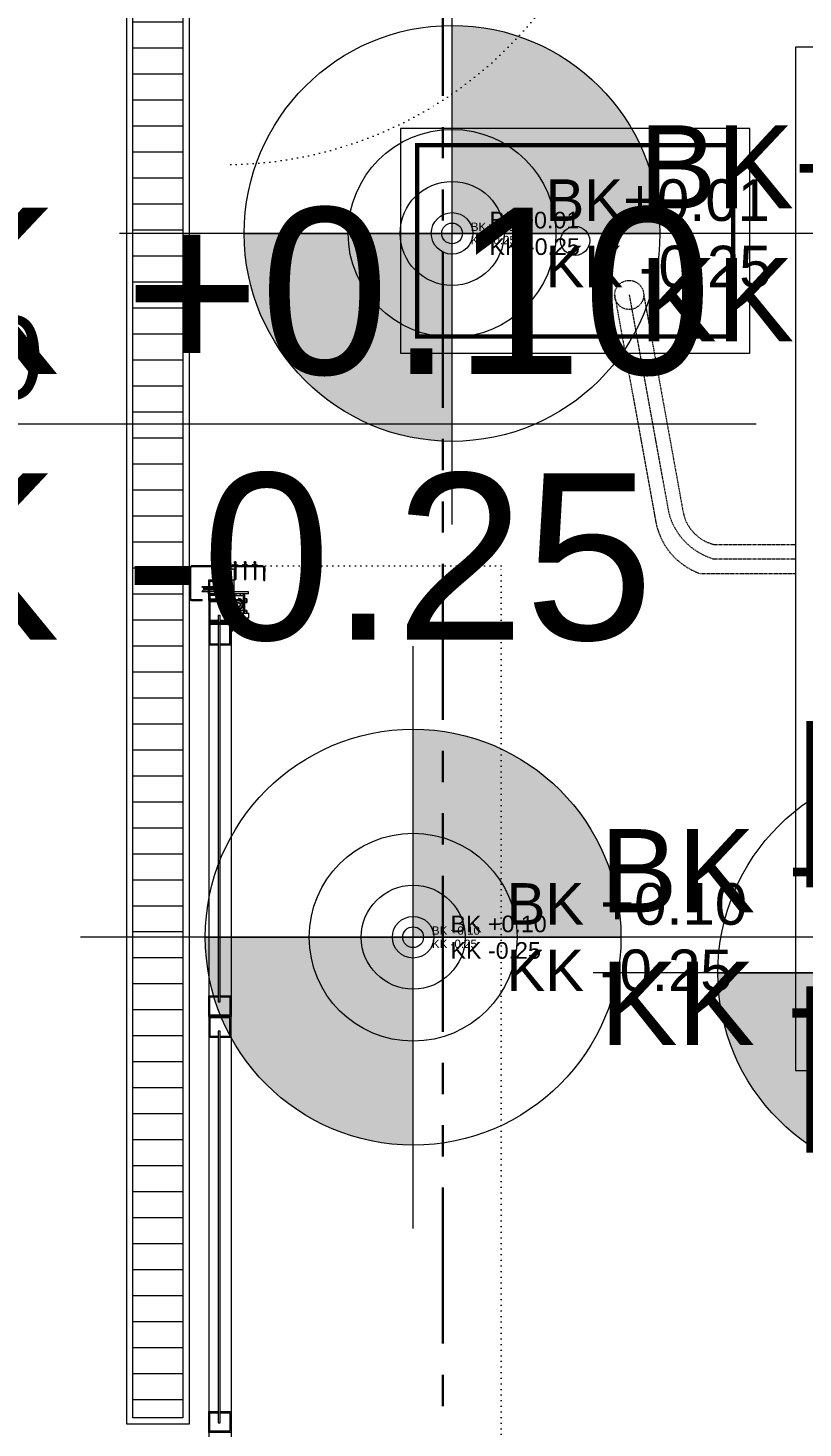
# Model space of a CAD drawing. Extents: x -9058 to 11890, y 0 to 8106.
# Drawn here: x 1748.3 to 1934.8, y 3286.9 to 3623.5 of the extents above; entities that cross this region are included whole.
import ezdxf
from ezdxf.enums import TextEntityAlignment as Align

# ---------------------------------------------------------------- set-up
doc = ezdxf.new("R2010")
doc.units = 0
doc.header["$LTSCALE"] = 10
doc.header["$MEASUREMENT"] = 0
for name, pattern in [('DOT2', [0.125, 0, -0.125]), ('HIDDEN', [0.375, 0.25, -0.125]), ('PHANTOM2', [1.25, 0.625, -0.125, 0.125, -0.125, 0.125, -0.125])]:
    doc.linetypes.add(name, pattern=pattern)
doc.layers.get('0').update_dxf_attribs({"color": 9, "lineweight": 9})
for name, color, linetype, lineweight in [('06D', 9, 'Continuous', 9), ('10', 9, 'Continuous', 9), ('15', 9, 'Continuous', 9), ('20', 9, 'DOT2', 9), ('21', 9, 'Continuous', 9), ('21 @ 1 (1)', 9, 'Continuous', 9), ('21 @ 10 (1)', 9, 'Continuous', 9), ('21 @ 10 (2)', 9, 'Continuous', 9), ('21 @ 2 (1)', 9, 'Continuous', 9), ('21 @ 20', 9, 'Continuous', 9), ('21 @ 5 (1)', 9, 'Continuous', 9), ('21 @ 5 (2)', 9, 'Continuous', 9), ('32-ekipman', 8, 'Continuous', 9), ('40A', 9, 'Continuous', 9), ('E-10W ACİL ANONS İÇİN HOPARLÖR (SIVAÜSTÜ) (YANGINA DAYANIKLI)', 7, 'Continuous', 30)]:
    doc.layers.add(name, color=color, linetype=linetype, lineweight=lineweight)
doc.styles.add('Arial', font='arial.ttf', dxfattribs={"height": 2.5})

# ---------------------------------------------------------------- blocks, each defined once
blk = doc.blocks.new('0a_elevationtarget-p')
h = blk.add_hatch(color=256)
h.paths.add_polyline_path([(2.5, 0, 0.414214), (0, 2.5), (0, 0)])
h.paths.add_polyline_path([(0, 0), (-2.5, 0, 0.414214), (0, -2.5)])
blk.add_line((0, -3.5), (0, 3.5))
blk.add_lwpolyline([(16.605, 0), (-4, 0)])
blk.add_circle((0, 0), 2.5)
at = {"layer": '40A'}
blk.add_lwpolyline([(-2.5, 0), (2.5, 0)], dxfattribs=at)
at = {"style": 'Arial'}
blk.add_attdef('BITMISKOT', text='', height=2, dxfattribs=at).set_placement((4.5, 0), align=Align.BOTTOM_LEFT)
blk.add_attdef('KABAKOT', text='', height=2, dxfattribs=at).set_placement((4.5, -0.592), align=Align.TOP_LEFT)
blk = doc.blocks.new('*U1171')
at = {"layer": '21 @ 1 (1)'}
blk.add_blockref('0a_elevationtarget-p', (1591.43, 3528.29), dxfattribs=at).add_auto_attribs({'BITMISKOT': 'BK +0.10', 'KABAKOT': 'KK -0.25'})
at = {"layer": '21 @ 10 (1)', "xscale": 10, "yscale": 10, "zscale": 10}
blk.add_blockref('0a_elevationtarget-p', (1591.43, 3528.29), dxfattribs=at).add_auto_attribs({'BITMISKOT': 'BK +0.10', 'KABAKOT': 'KK -0.25'})
at = {"layer": '21 @ 10 (2)', "xscale": 10, "yscale": 10, "zscale": 10}
blk.add_blockref('0a_elevationtarget-p', (1591.43, 3528.29), dxfattribs=at).add_auto_attribs({'BITMISKOT': 'BK +0.10', 'KABAKOT': 'KK -0.25'})
at = {"layer": '21 @ 2 (1)', "xscale": 2, "yscale": 2, "zscale": 2}
blk.add_blockref('0a_elevationtarget-p', (1591.43, 3528.29), dxfattribs=at).add_auto_attribs({'BITMISKOT': 'BK +0.10', 'KABAKOT': 'KK -0.25'})
at = {"layer": '21 @ 20', "xscale": 20, "yscale": 20, "zscale": 20}
blk.add_blockref('0a_elevationtarget-p', (1591.43, 3528.29), dxfattribs=at).add_auto_attribs({'BITMISKOT': 'BK +0.10', 'KABAKOT': 'KK -0.25'})
at = {"layer": '21 @ 5 (1)', "xscale": 5, "yscale": 5, "zscale": 5}
blk.add_blockref('0a_elevationtarget-p', (1591.43, 3528.29), dxfattribs=at).add_auto_attribs({'BITMISKOT': 'BK +0.10', 'KABAKOT': 'KK -0.25'})
at = {"layer": '21 @ 5 (2)', "xscale": 5, "yscale": 5, "zscale": 5}
blk.add_blockref('0a_elevationtarget-p', (1591.43, 3528.29), dxfattribs=at).add_auto_attribs({'BITMISKOT': 'BK +0.10', 'KABAKOT': 'KK -0.25'})
blk = doc.blocks.new('*U1154')
at = {"layer": '21 @ 1 (1)', "xscale": 10, "yscale": 10, "zscale": 10}
blk.add_blockref('0a_elevationtarget-p', (-69891, -57493.3), dxfattribs=at).add_auto_attribs({'BITMISKOT': 'BK +0.10', 'KABAKOT': 'KK -0.25'})
at = {"layer": '21 @ 10 (1)', "xscale": 100, "yscale": 100, "zscale": 100}
blk.add_blockref('0a_elevationtarget-p', (-69891, -57493.3), dxfattribs=at).add_auto_attribs({'BITMISKOT': 'BK +0.10', 'KABAKOT': 'KK -0.25'})
at = {"layer": '21 @ 10 (2)', "xscale": 100, "yscale": 100, "zscale": 100}
blk.add_blockref('0a_elevationtarget-p', (-69891, -57493.3), dxfattribs=at).add_auto_attribs({'BITMISKOT': 'BK +0.10', 'KABAKOT': 'KK -0.25'})
at = {"layer": '21 @ 2 (1)', "xscale": 20, "yscale": 20, "zscale": 20}
blk.add_blockref('0a_elevationtarget-p', (-69891, -57493.3), dxfattribs=at).add_auto_attribs({'BITMISKOT': 'BK +0.10', 'KABAKOT': 'KK -0.25'})
at = {"layer": '21 @ 20', "xscale": 200, "yscale": 200, "zscale": 200}
blk.add_blockref('0a_elevationtarget-p', (-69891, -57493.3), dxfattribs=at).add_auto_attribs({'BITMISKOT': 'BK +0.10', 'KABAKOT': 'KK -0.25'})
at = {"layer": '21 @ 5 (1)', "xscale": 50, "yscale": 50, "zscale": 50}
blk.add_blockref('0a_elevationtarget-p', (-69891, -57493.3), dxfattribs=at).add_auto_attribs({'BITMISKOT': 'BK +0.10', 'KABAKOT': 'KK -0.25'})
at = {"layer": '21 @ 5 (2)', "xscale": 50, "yscale": 50, "zscale": 50}
blk.add_blockref('0a_elevationtarget-p', (-69891, -57493.3), dxfattribs=at).add_auto_attribs({'BITMISKOT': 'BK +0.10', 'KABAKOT': 'KK -0.25'})
blk = doc.blocks.new('*U1157')
at = {"layer": '21 @ 1 (1)', "xscale": 10, "yscale": 10, "zscale": 10}
blk.add_blockref('0a_elevationtarget-p', (-69797.3, -55801.2), dxfattribs=at).add_auto_attribs({'BITMISKOT': 'BK+0.01', 'KABAKOT': 'KK -0.25'})
at = {"layer": '21 @ 10 (1)', "xscale": 100, "yscale": 100, "zscale": 100}
blk.add_blockref('0a_elevationtarget-p', (-69797.3, -55801.2), dxfattribs=at).add_auto_attribs({'BITMISKOT': 'BK+0.01', 'KABAKOT': 'KK -0.25'})
at = {"layer": '21 @ 10 (2)', "xscale": 100, "yscale": 100, "zscale": 100}
blk.add_blockref('0a_elevationtarget-p', (-69797.3, -55801.2), dxfattribs=at).add_auto_attribs({'BITMISKOT': 'BK+0.01', 'KABAKOT': 'KK -0.25'})
at = {"layer": '21 @ 2 (1)', "xscale": 20, "yscale": 20, "zscale": 20}
blk.add_blockref('0a_elevationtarget-p', (-69797.3, -55801.2), dxfattribs=at).add_auto_attribs({'BITMISKOT': 'BK+0.01', 'KABAKOT': 'KK -0.25'})
at = {"layer": '21 @ 20', "xscale": 200, "yscale": 200, "zscale": 200}
blk.add_blockref('0a_elevationtarget-p', (-69797.3, -55801.2), dxfattribs=at).add_auto_attribs({'BITMISKOT': 'BK+0.01', 'KABAKOT': 'KK -0.25'})
at = {"layer": '21 @ 5 (1)', "xscale": 50, "yscale": 50, "zscale": 50}
blk.add_blockref('0a_elevationtarget-p', (-69797.3, -55801.2), dxfattribs=at).add_auto_attribs({'BITMISKOT': 'BK+0.01', 'KABAKOT': 'KK -0.25'})
at = {"layer": '21 @ 5 (2)', "xscale": 50, "yscale": 50, "zscale": 50}
blk.add_blockref('0a_elevationtarget-p', (-69797.3, -55801.2), dxfattribs=at).add_auto_attribs({'BITMISKOT': 'BK+0.01', 'KABAKOT': 'KK -0.25'})
blk = doc.blocks.new('*U1158')
at = {"layer": '21 @ 1 (1)', "xscale": 10, "yscale": 10, "zscale": 10}
blk.add_blockref('0a_elevationtarget-p', (-68657.9, -57579.1), dxfattribs=at).add_auto_attribs({'BITMISKOT': 'BK -0.23', 'KABAKOT': 'KK -0.25'})
at = {"layer": '21 @ 10 (1)', "xscale": 100, "yscale": 100, "zscale": 100}
blk.add_blockref('0a_elevationtarget-p', (-68657.9, -57579.1), dxfattribs=at).add_auto_attribs({'BITMISKOT': 'BK -0.23', 'KABAKOT': 'KK -0.25'})
at = {"layer": '21 @ 10 (2)', "xscale": 100, "yscale": 100, "zscale": 100}
blk.add_blockref('0a_elevationtarget-p', (-68657.9, -57579.1), dxfattribs=at).add_auto_attribs({'BITMISKOT': 'BK -0.23', 'KABAKOT': 'KK -0.25'})
at = {"layer": '21 @ 2 (1)', "xscale": 20, "yscale": 20, "zscale": 20}
blk.add_blockref('0a_elevationtarget-p', (-68657.9, -57579.1), dxfattribs=at).add_auto_attribs({'BITMISKOT': 'BK -0.23', 'KABAKOT': 'KK -0.25'})
at = {"layer": '21 @ 20', "xscale": 200, "yscale": 200, "zscale": 200}
blk.add_blockref('0a_elevationtarget-p', (-68657.9, -57579.1), dxfattribs=at).add_auto_attribs({'BITMISKOT': 'BK -0.23', 'KABAKOT': 'KK -0.25'})
at = {"layer": '21 @ 5 (1)', "xscale": 50, "yscale": 50, "zscale": 50}
blk.add_blockref('0a_elevationtarget-p', (-68657.9, -57579.1), dxfattribs=at).add_auto_attribs({'BITMISKOT': 'BK -0.23', 'KABAKOT': 'KK -0.25'})
at = {"layer": '21 @ 5 (2)', "xscale": 50, "yscale": 50, "zscale": 50}
blk.add_blockref('0a_elevationtarget-p', (-68657.9, -57579.1), dxfattribs=at).add_auto_attribs({'BITMISKOT': 'BK -0.23', 'KABAKOT': 'KK -0.25'})
blk = doc.blocks.new('p-mek-zemin')
blk.add_lwpolyline([(-67736.4, -57813.8), (-67736.4, -55353.8), (-68971.4, -55353.8), (-68971.4, -57813.8)], close=True)
blk.add_lwpolyline([(-69081.2, -56089.1), (-69081.2, -55549.1), (-69921.2, -55549.1), (-69921.2, -56089.1), (-69081.2, -56089.1)])
at = {"const_width": 10}
blk.add_lwpolyline([(-69121.2, -56049.1), (-69121.2, -55589.1), (-69881.2, -55589.1), (-69881.2, -56049.1)], close=True, dxfattribs=at)
blk.add_circle((-69501.2, -55819.1), 35)
at = {"layer": '20', "linetype": 'HIDDEN', "lineweight": 0, "ltscale": 0.5}
for points in [[(-69406.2, -55949.1), (-69306.7, -56497.5)], [(-69371.2, -55949.1), (-69276.4, -56471.6)], [(-69336.2, -55949.1), (-69241.4, -56471.6)], [(-69168.6, -56548.8), (-68971.4, -56548.8)], [(-69168.6, -56583.8), (-68971.4, -56583.8)], [(-69201.3, -56618.8), (-68969.5, -56618.8)]]:
    blk.add_lwpolyline(points, dxfattribs=at)
blk.add_circle((-69371.2, -55949.1), 35, dxfattribs=at)
for centre, radius, start, end in [((-69123.4, -56432.4), 158, 194.3619, 253.3501), ((-69144, -56452.6), 99.2, 189.5545, 255.6286), ((-69146, -56464.3), 164.1, 188.9017, 250.3013)]:
    blk.add_arc(centre, radius, start, end, dxfattribs=at)
at = {"layer": '21', "color": 6}
for name in ['*U1157', '*U1154', '*U1158']:
    blk.add_blockref(name, (0, 0), dxfattribs=at)
blk = doc.blocks.new('p-seksiyonel kapı profil')
for p, q in [((-13.02, 6.82), (-13.03, 6.82)), ((-13.02, 6.58), (-13.02, 6.82)), ((-13.02, 6.82), (4.13, 6.82)), ((-11.79, 6.84), (-11.79, 7.08)), ((-11.25, 7.08), (-11.79, 7.08)), ((-11.79, 6.84), (-11.28, 6.84)), ((-11.28, 7.76), (-11.28, 7.08)), ((-11.28, 7.76), (-11.25, 7.76)), ((-11.25, 7.76), (-10.99, 7.76)), ((-11.25, 7.53), (-11.25, 7.76)), ((-11.25, 7.53), (-10.99, 7.53)), ((-11.25, 6.82), (-11.25, 7.53)), ((-10.99, 7.53), (-10.99, 7.76)), ((-10.99, 7.53), (-10.99, 6.84)), ((-10.71, 7.08), (-10.99, 7.08)), ((-10.71, 6.84), (-10.99, 6.84)), ((-10.71, 6.84), (-10.71, 7.08)), ((-10.71, 7.08), (-10.48, 7.08)), ((-10.71, 6.84), (-10.48, 6.84)), ((-10.48, 7.08), (-10.48, 6.84)), ((-9.42, 6.84), (-9.42, 7.08)), ((-8.89, 7.08), (-9.42, 7.08)), ((-9.42, 6.84), (-8.92, 6.84)), ((-8.92, 7.76), (-8.92, 7.08)), ((-8.92, 7.76), (-8.89, 7.76)), ((-8.89, 7.76), (-8.62, 7.76)), ((-8.89, 7.53), (-8.89, 7.76)), ((-8.89, 7.53), (-8.62, 7.53)), ((-8.89, 6.82), (-8.89, 7.53)), ((-8.62, 7.53), (-8.62, 7.76)), ((-8.62, 7.53), (-8.62, 6.84)), ((-8.35, 7.08), (-8.62, 7.08)), ((-8.35, 6.84), (-8.62, 6.84)), ((-8.35, 6.84), (-8.35, 7.08)), ((-8.35, 7.08), (-8.12, 7.08)), ((-8.35, 6.84), (-8.12, 6.84)), ((-8.12, 7.08), (-8.12, 6.84)), ((-7.06, 6.84), (-7.06, 7.08)), ((-6.53, 7.08), (-7.06, 7.08)), ((-7.06, 6.84), (-6.56, 6.84)), ((-6.56, 7.76), (-6.56, 7.08)), ((-6.56, 7.76), (-6.53, 7.76)), ((-6.53, 7.76), (-6.26, 7.76)), ((-6.53, 7.53), (-6.53, 7.76)), ((-6.53, 7.53), (-6.26, 7.53)), ((-6.53, 6.82), (-6.53, 7.53)), ((-6.26, 7.53), (-6.26, 7.76)), ((-6.26, 7.53), (-6.26, 6.84)), ((-5.99, 7.08), (-6.26, 7.08)), ((-5.99, 6.84), (-6.26, 6.84)), ((-5.99, 6.84), (-5.99, 7.08)), ((-5.99, 7.08), (-5.76, 7.08)), ((-5.99, 6.84), (-5.76, 6.84)), ((-5.76, 7.08), (-5.76, 6.84)), ((-4.7, 6.84), (-4.7, 7.08)), ((-4.16, 7.08), (-4.7, 7.08)), ((-4.7, 6.84), (-4.19, 6.84)), ((-4.19, 7.76), (-4.19, 7.08)), ((-4.19, 7.76), (-4.16, 7.76)), ((-4.16, 7.76), (-3.9, 7.76)), ((-4.16, 7.53), (-4.16, 7.76)), ((-4.16, 7.53), (-3.9, 7.53)), ((-4.16, 6.82), (-4.16, 7.53)), ((-3.9, 7.53), (-3.9, 7.76)), ((-3.9, 7.53), (-3.9, 6.84)), ((-3.63, 7.08), (-3.9, 7.08)), ((-3.63, 6.84), (-3.9, 6.84)), ((-3.63, 6.84), (-3.63, 7.08)), ((-3.63, 7.08), (-3.39, 7.08)), ((-3.63, 6.84), (-3.39, 6.84)), ((-3.39, 7.08), (-3.39, 6.84)), ((4.13, 6.58), (4.13, 6.82)), ((-13.26, 6.34), (-13.5, 6.34)), ((-13.5, 3.27), (-13.5, 6.34)), ((-13.5, 6.34), (-13.5, 5.67)), ((-13.5, 6.34), (-13.5, 6.34)), ((-13.5, 5.67), (-13.5, 5.49)), ((-13.5, 5.67), (-13.5, 5.67)), ((-13.5, 5.49), (-13.5, 5.49)), ((-13.26, 3.27), (-13.26, 6.34)), ((-13.02, 6.58), (4.13, 6.58)), ((-11.25, 6.58), (-11.25, 3.51)), ((-11.01, 3.51), (-11.25, 3.51)), ((-11.01, 6.58), (-11.01, 3.51)), ((-8.89, 6.58), (-8.89, 3.51)), ((-8.65, 3.51), (-8.89, 3.51)), ((-8.65, 6.58), (-8.65, 3.51)), ((-6.53, 6.58), (-6.53, 3.51)), ((-6.29, 3.51), (-6.53, 3.51)), ((-6.29, 6.58), (-6.29, 3.51)), ((-6.14, 5.99), (-6.14, 3.39)), ((-6.14, 5.99), (-4.25, 5.99)), ((-6.14, 3.39), (-4.25, 3.39)), ((-6.03, 3.39), (-6.03, 0.6)), ((-5.67, 6.04), (-5.72, 5.99)), ((-5.67, 6.04), (-5.53, 6.04)), ((-5.53, 6.04), (-4.73, 6.04)), ((-4.68, 5.99), (-4.73, 6.04)), ((-4.37, 2.07), (-4.37, 3.39)), ((-4.25, 3.39), (-4.25, 5.99)), ((-4.16, 6.58), (-4.16, 3.51)), ((-3.93, 3.51), (-4.16, 3.51)), ((-3.93, 6.58), (-3.93, 3.51)), ((4.37, 6.34), (4.6, 6.34)), ((4.37, 6.34), (4.37, -1.04)), ((4.6, 6.34), (4.6, -1.04)), ((-13.26, 3.27), (-13.5, 3.27)), ((-9.63, 0.12), (-9.63, 0.59)), ((-9.63, 0.59), (-5.32, 0.59)), ((-9.63, 0.12), (-5.85, 0.12)), ((-6.03, 0.6), (-5.77, 0.6)), ((-5.85, -0.36), (-5.85, 0.12)), ((-5.82, 0.15), (-5.82, -0.36)), ((-5.79, 0.6), (-5.79, 0.59)), ((-5.79, 0.12), (-5.79, 0.15)), ((-5.79, 0.12), (-5.32, 0.12)), ((-5.79, -0.13), (-5.79, 0.12)), ((-5.77, 0.6), (-4.85, 0.6)), ((-5.06, 0), (-5.41, 0)), ((-5.32, 0.12), (-5.32, 0.59)), ((-4.85, 0.59), (-5.32, 0.59)), ((-5.32, 0.12), (-5.32, 0)), ((-5.32, 0.12), (-0.24, 0.12)), ((-4.89, 0), (-5.06, 0)), ((-4.83, 0), (-4.89, 0)), ((-4.85, 2.07), (-4.85, 0.59)), ((-4.85, 2.07), (-2.52, 2.07)), ((-4.85, 0.59), (-3.19, 0.59)), ((-4.85, 0.59), (-4.85, 0.47)), ((-4.85, 0.47), (-3.19, 0.47)), ((-4.84, 0.4), (-4.85, 0.47)), ((-4.84, 0.34), (-4.84, 0.4)), ((-4.83, 0.28), (-4.84, 0.34)), ((-4.83, 0.22), (-4.83, 0.28)), ((-4.82, 0.18), (-4.83, 0.22)), ((-4.81, 0), (-4.83, 0)), ((-4.81, 0.15), (-4.82, 0.18)), ((-4.8, 0.12), (-4.81, 0.15)), ((-4.55, 0), (-4.81, 0)), ((-4.78, 0.12), (-4.8, 0.12)), ((-4.53, 0), (-4.55, 0)), ((-4.47, 0), (-4.53, 0)), ((-3.36, 0), (-4.47, 0)), ((-4.13, 1.38), (-4.15, 1.24)), ((-4.15, 1.24), (-4.13, 1.1)), ((-4.07, 1.51), (-4.13, 1.38)), ((-4.13, 1.1), (-4.07, 0.97)), ((-3.97, 1.61), (-4.07, 1.51)), ((-4.04, 1.38), (-4.07, 1.24)), ((-4.07, 1.24), (-4.04, 1.1)), ((-4.07, 0.97), (-3.97, 0.87)), ((-3.98, 1.51), (-4.04, 1.38)), ((-4.04, 1.1), (-3.98, 0.97)), ((-3.89, 1.61), (-3.98, 1.51)), ((-3.98, 0.97), (-3.89, 0.87)), ((-3.85, 1.68), (-3.97, 1.61)), ((-3.97, 0.87), (-3.85, 0.8)), ((-3.77, 1.68), (-3.89, 1.61)), ((-3.89, 0.87), (-3.77, 0.8)), ((-3.72, 1.71), (-3.85, 1.68)), ((-3.85, 0.8), (-3.72, 0.77)), ((-3.84, 1.65), (-3.63, 1.44)), ((-3.63, 1.04), (-3.83, 0.83)), ((-3.64, 1.71), (-3.77, 1.68)), ((-3.77, 0.8), (-3.64, 0.77)), ((-3.58, 1.7), (-3.72, 1.71)), ((-3.72, 0.77), (-3.58, 0.78)), ((-3.26, 1.44), (-3.63, 1.44)), ((-3.26, 1.04), (-3.63, 1.04)), ((-3.45, 1.65), (-3.58, 1.7)), ((-3.58, 0.78), (-3.45, 0.83)), ((-3.22, 1.24), (-3.55, 1.24)), ((-3.34, 1.56), (-3.45, 1.65)), ((-3.45, 0.83), (-3.34, 0.92)), ((-3.23, 0), (-3.36, 0)), ((-3.26, 1.45), (-3.34, 1.56)), ((-3.34, 0.92), (-3.26, 1.04)), ((-3.22, 1.31), (-3.26, 1.45)), ((-3.26, 1.04), (-3.22, 1.17)), ((-3.13, 0), (-3.23, 0)), ((-3.22, 1.17), (-3.22, 1.31)), ((-3.19, 0.59), (-2.52, 0.59)), ((-3.19, 0.59), (-3.19, 0.47)), ((-3.19, 0.47), (-3.16, 0.41)), ((-3.16, 0.41), (-3.07, 0.35)), ((-2.71, 0), (-3.13, 0)), ((-3.07, 0.35), (-2.93, 0.3)), ((-2.93, 0.3), (-2.74, 0.25)), ((-2.74, 0.25), (-2.5, 0.21)), ((-2.29, 0), (-2.71, 0)), ((-2.52, 2.07), (-2.52, 0.59)), ((-2.52, 2.07), (-2.44, 2.07)), ((-2.52, 0.59), (-2.5, 0.59)), ((-2.44, 0.59), (-2.5, 0.59)), ((-2.5, 0.59), (-2.5, 0.21)), ((-2.5, 0.21), (-2.49, 0.17)), ((-2.49, 0.17), (-2.48, 0.14)), ((-2.48, 0.14), (-2.46, 0.12)), ((-2.46, 0.12), (-2.45, 0.12)), ((-2.44, 2.07), (-2.44, 0.59)), ((1.61, 1.83), (-2.44, 1.83)), ((1.62, 1.8), (-2.44, 1.8)), ((1.27, 1.44), (-2.44, 1.44)), ((1.18, 1.24), (-2.44, 1.24)), ((1.26, 1.04), (-2.44, 1.04)), ((1.62, 0.68), (-2.44, 0.68)), ((1.61, 0.65), (-2.44, 0.65)), ((-2.44, 0.59), (-2.44, 0.12)), ((-2.01, 0.59), (-2.44, 0.59)), ((-2.19, 0), (-2.29, 0)), ((-2.06, 0), (-2.19, 0)), ((-1.64, 0), (-2.06, 0)), ((-2.01, 0.59), (-2.01, 0.12)), ((-2.01, 0.59), (0, 0.59)), ((-1.69, 0.65), (-1.74, 0.59)), ((-1.53, 0), (-1.64, 0)), ((-0.95, 0), (-1.53, 0)), ((-0.89, 0), (-0.95, 0)), ((-0.87, 0), (-0.89, 0)), ((-0.6, 0), (-0.87, 0)), ((-0.62, 0.59), (-0.68, 0.65)), ((-0.58, 0), (-0.6, 0)), ((-0.52, 0), (-0.58, 0)), ((-0.36, 0), (-0.52, 0)), ((0, 0), (-0.36, 0)), ((-0.24, 0.12), (-0.24, 0)), ((-0.24, 0.12), (0, 0.12)), ((0, 0.12), (0, 0.59)), ((0, 0), (0, 0)), ((1.62, 0.68), (1.26, 1.04)), ((1.27, 1.44), (1.62, 1.8)), ((-9.19, -1.11), (-9.22, -1.11)), ((-9.22, -1.18), (-9.22, -1.11)), ((-9.22, -1.18), (-9.19, -1.12)), ((-9.22, -1.2), (-9.22, -1.18)), ((-9.19, -1.41), (-9.22, -1.2)), ((-9.22, -1.65), (-9.22, -1.2)), ((-9.22, -1.65), (-9.19, -1.42)), ((-9.22, -1.68), (-9.22, -1.65)), ((-9.19, -1.88), (-9.22, -1.68)), ((-9.22, -2.05), (-9.22, -1.68)), ((-9.22, -2.05), (-9.19, -1.88)), ((-9.2, -2.05), (-9.22, -2.06)), ((-9.22, -2.06), (-9.22, -2.05)), ((-9.19, -1.07), (-9.19, -1.12)), ((-9.19, -1.07), (-8.74, -1.07)), ((-9.19, -1.12), (-9.19, -1.11)), ((-9.19, -1.12), (-9.19, -1.16)), ((-9.19, -1.16), (-9.19, -1.42)), ((-9.19, -1.16), (-8.74, -1.16)), ((-9.19, -1.42), (-9.19, -1.41)), ((-9.19, -1.42), (-9.19, -1.67)), ((-9.19, -1.67), (-8.74, -1.67)), ((-9.19, -1.67), (-9.19, -1.88)), ((-9.19, -2.09), (-9.19, -1.88)), ((-9.19, -1.88), (-9.19, -1.88)), ((-9.19, -2.09), (-8.74, -2.09)), ((-8.74, -0.14), (-8.27, -0.14)), ((-8.74, -2.18), (-8.74, -0.14)), ((-8.74, -4.56), (-8.74, -2.18)), ((-8.74, -2.18), (-8.39, -2.18)), ((-8.39, -0.36), (-5.79, -0.36)), ((-8.39, -0.36), (-8.39, -0.4)), ((-8.39, -3.93), (-8.39, -0.4)), ((-8.39, -0.4), (-5.79, -0.4)), ((-8.28, -1.86), (-8.31, -2.07)), ((-8.31, -2.07), (-8.31, -2.16)), ((-8.28, -2.14), (-8.31, -2.35)), ((-8.31, -2.35), (-8.31, -2.56)), ((-8.31, -2.56), (-8.29, -2.67)), ((-8.21, -1.66), (-8.28, -1.86)), ((-8.21, -1.94), (-8.28, -2.14)), ((-8.28, -2.72), (-8.28, -2.71)), ((-8.22, -2.92), (-8.28, -2.72)), ((-8.27, -0.36), (-8.27, -0.14)), ((-8.13, -2.35), (-8.24, -2.6)), ((-8.24, -2.67), (-8.13, -2.41)), ((-8.24, -2.67), (-8.24, -2.6)), ((-8.16, -2.79), (-8.24, -2.67)), ((-8, -3.26), (-8.22, -2.92)), ((-8.1, -1.47), (-8.21, -1.66)), ((-8.1, -1.75), (-8.21, -1.94)), ((-8.21, -2.45), (-8.19, -2.24)), ((-8.21, -2.48), (-8.19, -2.27)), ((-8.21, -2.45), (-8.21, -2.48)), ((-8.19, -2.24), (-8.13, -2.03)), ((-8.19, -2.27), (-8.13, -2.06)), ((-8.13, -2.91), (-8.17, -2.77)), ((-7.91, -3.15), (-8.16, -2.79)), ((-8.13, -2.03), (-8.02, -1.83)), ((-8.13, -2.06), (-8.02, -1.86)), ((-8.02, -2.1), (-8.13, -2.35)), ((-8.13, -2.41), (-8, -2.15)), ((-8.02, -3.11), (-8.13, -2.91)), ((-7.96, -1.31), (-8.1, -1.47)), ((-7.96, -1.59), (-8.1, -1.75)), ((-8.09, -2.53), (-8.08, -2.4)), ((-8.09, -2.66), (-8.09, -2.53)), ((-8.07, -2.79), (-8.09, -2.66)), ((-8.08, -2.4), (-8.05, -2.27)), ((-8.03, -2.91), (-8.07, -2.79)), ((-8.05, -2.27), (-8, -2.15)), ((-7.98, -3.03), (-8.03, -2.91)), ((-8.02, -1.83), (-7.88, -1.66)), ((-8.02, -1.86), (-7.88, -1.69)), ((-8, -2.07), (-8.02, -2.1)), ((-7.88, -3.27), (-8.02, -3.11)), ((-7.88, -1.8), (-8, -2.07)), ((-8, -2.15), (-7.94, -2.03)), ((-8, -2.15), (-7.99, -2.11)), ((-7.68, -3.51), (-8, -3.26)), ((-7.99, -2.11), (-7.87, -1.87)), ((-7.91, -3.15), (-7.98, -3.03)), ((-7.8, -1.17), (-7.96, -1.31)), ((-7.8, -1.45), (-7.96, -1.59)), ((-7.94, -2.03), (-7.86, -1.93)), ((-7.83, -3.25), (-7.91, -3.15)), ((-7.82, -3.27), (-7.91, -3.15)), ((-7.76, -1.55), (-7.88, -1.8)), ((-7.88, -1.66), (-7.78, -1.57)), ((-7.88, -1.69), (-7.81, -1.63)), ((-7.77, -3.38), (-7.88, -3.27)), ((-7.87, -1.87), (-7.76, -1.62)), ((-7.86, -1.93), (-7.77, -1.83)), ((-7.73, -3.34), (-7.83, -3.25)), ((-7.57, -3.61), (-7.82, -3.27)), ((-7.62, -1.06), (-7.8, -1.17)), ((-7.62, -1.34), (-7.8, -1.45)), ((-7.77, -1.83), (-7.67, -1.75)), ((-7.49, -1.52), (-7.76, -1.55)), ((-7.76, -1.62), (-7.76, -1.55)), ((-7.76, -1.62), (-7.48, -1.6)), ((-7.74, -1.54), (-7.71, -1.52)), ((-7.62, -3.41), (-7.73, -3.34)), ((-7.71, -1.52), (-7.52, -1.42)), ((-7.68, -2.57), (-7.66, -2.41)), ((-7.67, -2.53), (-7.68, -2.49)), ((-7.67, -2.6), (-7.68, -2.52)), ((-7.66, -2.64), (-7.68, -2.52)), ((-7.66, -2.73), (-7.68, -2.57)), ((-7.67, -1.53), (-7.52, -1.45)), ((-7.67, -1.75), (-7.56, -1.68)), ((-7.62, -2.68), (-7.67, -2.53)), ((-7.62, -2.75), (-7.67, -2.6)), ((-7.66, -2.41), (-7.6, -2.26)), ((-7.59, -2.79), (-7.66, -2.64)), ((-7.59, -2.87), (-7.66, -2.73)), ((-7.42, -0.99), (-7.62, -1.06)), ((-7.42, -1.27), (-7.62, -1.34)), ((-7.62, -2.67), (-7.55, -2.73)), ((-7.52, -2.82), (-7.62, -2.68)), ((-7.52, -2.88), (-7.62, -2.75)), ((-7.6, -2.26), (-7.49, -2.14)), ((-7.59, -0.1), (-7.59, -0.36)), ((-7.59, -2.26), (-7.59, -2.53)), ((-7.54, -2.32), (-7.59, -2.46)), ((-7.59, -2.46), (-7.59, -2.61)), ((-7.59, -2.53), (-7.59, -2.7)), ((-7.59, -2.61), (-7.54, -2.75)), ((-7.49, -2.91), (-7.59, -2.79)), ((-7.49, -3), (-7.59, -2.87)), ((-7.57, -2.76), (-7.53, -2.79)), ((-7.56, -1.68), (-7.44, -1.63)), ((-7.46, -2.19), (-7.54, -2.32)), ((-7.54, -2.75), (-7.46, -2.87)), ((-7.53, -2.79), (-7.52, -2.8)), ((-7.52, -1.42), (-7.31, -1.36)), ((-7.52, -1.45), (-7.31, -1.39)), ((-7.45, -2.89), (-7.52, -2.82)), ((-7.4, -2.98), (-7.52, -2.88)), ((-7.22, -1.49), (-7.49, -1.52)), ((-7.49, -2.14), (-7.36, -2.04)), ((-7.36, -3.01), (-7.49, -2.91)), ((-7.36, -3.09), (-7.49, -3)), ((-7.48, -1.6), (-7.18, -1.57)), ((-7.34, -2.1), (-7.46, -2.19)), ((-7.46, -2.87), (-7.34, -2.97)), ((-7.44, -1.63), (-7.31, -1.59)), ((-7.21, -0.95), (-7.42, -0.99)), ((-7.21, -1.23), (-7.42, -1.27)), ((-7.25, -3.05), (-7.4, -2.98)), ((-7.36, -2.04), (-7.21, -1.99)), ((-7.21, -3.06), (-7.36, -3.01)), ((-7.21, -3.14), (-7.36, -3.09)), ((-7.2, -2.05), (-7.34, -2.1)), ((-7.34, -2.97), (-7.2, -3.02)), ((-7.31, -1.36), (-7.09, -1.33)), ((-7.31, -1.39), (-7.09, -1.37)), ((-7.31, -1.59), (-7.18, -1.57)), ((-7.09, -3.07), (-7.25, -3.05)), ((-7.18, -1.49), (-7.22, -1.49)), ((-7.13, -0.95), (-7.21, -0.95)), ((-6.99, -1.23), (-7.21, -1.23)), ((-7.21, -1.99), (-7.05, -1.98)), ((-7.05, -3.07), (-7.21, -3.06)), ((-7.05, -3.15), (-7.21, -3.14)), ((-7.05, -2.03), (-7.2, -2.05)), ((-7.2, -3.02), (-7.05, -3.03)), ((-6.89, -1.46), (-7.18, -1.49)), ((-7.18, -1.57), (-7.14, -1.57)), ((-7.18, -1.57), (-7.05, -1.57)), ((-7.14, -1.57), (-6.87, -1.54)), ((-7.09, -0.96), (-7.09, -0.94)), ((-7.09, -1.33), (-6.87, -1.36)), ((-7.09, -1.37), (-6.87, -1.39)), ((-6.93, -3.05), (-7.09, -3.07)), ((-7.05, -1.57), (-6.92, -1.58)), ((-7.05, -1.98), (-6.89, -2.01)), ((-6.91, -2.07), (-7.05, -2.03)), ((-7.05, -3.03), (-6.91, -3)), ((-6.89, -3.04), (-7.05, -3.07)), ((-6.89, -3.12), (-7.05, -3.15)), ((-6.78, -1.26), (-6.99, -1.23)), ((-6.79, -2.99), (-6.93, -3.05)), ((-6.92, -1.58), (-6.79, -1.61)), ((-6.78, -2.14), (-6.91, -2.07)), ((-6.91, -3), (-6.78, -2.92)), ((-6.61, -1.44), (-6.89, -1.46)), ((-6.89, -2.01), (-6.75, -2.08)), ((-6.75, -2.96), (-6.89, -3.04)), ((-6.75, -3.05), (-6.89, -3.12)), ((-6.87, -1.36), (-6.66, -1.42)), ((-6.87, -1.39), (-6.71, -1.43)), ((-6.87, -1.54), (-6.61, -1.51)), ((-6.79, -1.61), (-6.67, -1.66)), ((-6.66, -2.89), (-6.79, -2.99)), ((-6.58, -1.33), (-6.78, -1.26)), ((-6.67, -2.25), (-6.78, -2.14)), ((-6.78, -2.92), (-6.67, -2.82)), ((-6.75, -2.08), (-6.63, -2.19)), ((-6.63, -2.85), (-6.75, -2.96)), ((-6.63, -2.94), (-6.75, -3.05)), ((-6.66, -2.82), (-6.73, -2.89)), ((-6.67, -1.66), (-6.56, -1.72)), ((-6.61, -2.39), (-6.67, -2.25)), ((-6.67, -2.82), (-6.61, -2.68)), ((-6.66, -1.42), (-6.64, -1.43)), ((-6.57, -2.69), (-6.66, -2.82)), ((-6.66, -2.8), (-6.61, -2.76)), ((-6.57, -2.76), (-6.66, -2.89)), ((-6.63, -2.19), (-6.55, -2.33)), ((-6.63, -2.73), (-6.56, -2.67)), ((-6.55, -2.72), (-6.63, -2.85)), ((-6.55, -2.8), (-6.63, -2.94)), ((-6.61, -1.51), (-6.61, -1.44)), ((-6.52, -1.56), (-6.61, -1.44)), ((-6.61, -1.51), (-6.52, -1.63)), ((-6.59, -2.53), (-6.61, -2.39)), ((-6.61, -2.68), (-6.59, -2.53)), ((-6.59, -0.36), (-6.59, -0.1)), ((-6.59, -2.53), (-6.59, -2.26)), ((-6.59, -2.7), (-6.59, -2.53)), ((-6.39, -1.44), (-6.58, -1.33)), ((-6.58, -1.45), (-6.47, -1.52)), ((-6.51, -2.54), (-6.57, -2.69)), ((-6.51, -2.61), (-6.57, -2.76)), ((-6.56, -1.72), (-6.45, -1.8)), ((-6.55, -1.5), (-6.47, -1.55)), ((-6.55, -2.33), (-6.5, -2.48)), ((-6.5, -2.56), (-6.55, -2.72)), ((-6.5, -2.64), (-6.55, -2.8)), ((-6.27, -1.9), (-6.52, -1.56)), ((-6.52, -1.63), (-6.27, -1.99)), ((-6.5, -2.49), (-6.51, -2.54)), ((-6.5, -2.52), (-6.51, -2.61)), ((-6.41, -3.3), (-6.51, -3.38)), ((-6.5, -2.48), (-6.5, -2.64)), ((-6.5, -2.52), (-6.5, -2.56)), ((-6.47, -1.52), (-6.3, -1.66)), ((-6.47, -1.55), (-6.3, -1.69)), ((-6.45, -1.8), (-6.35, -1.89)), ((-6.31, -3.26), (-6.42, -3.5)), ((-6.32, -3.2), (-6.41, -3.3)), ((-6.23, -1.57), (-6.39, -1.44)), ((-6.18, -3.25), (-6.37, -3.41)), ((-6.35, -1.89), (-6.27, -1.99)), ((-6.24, -3.1), (-6.32, -3.2)), ((-6.19, -3.02), (-6.31, -3.26)), ((-6.3, -1.66), (-6.16, -1.83)), ((-6.3, -1.69), (-6.16, -1.86)), ((-6.16, -3.1), (-6.29, -3.27)), ((-6.18, -2.03), (-6.27, -1.9)), ((-6.27, -1.99), (-6.18, -2.11)), ((-6.27, -1.99), (-6.2, -2.1)), ((-6.18, -2.98), (-6.24, -3.1)), ((-6.09, -1.74), (-6.23, -1.57)), ((-6.2, -2.1), (-6.15, -2.22)), ((-6.18, -2.98), (-6.19, -3.02)), ((-5.94, -2.38), (-6.18, -2.03)), ((-6.18, -2.11), (-5.94, -2.45)), ((-6.05, -2.71), (-6.18, -2.98)), ((-6.13, -2.86), (-6.18, -2.98)), ((-6.17, -3.24), (-6.08, -3.13)), ((-6.16, -1.83), (-6.05, -2.02)), ((-6.16, -1.86), (-6.05, -2.05)), ((-6.05, -2.91), (-6.16, -3.1)), ((-6.15, -2.22), (-6.11, -2.34)), ((-6.1, -2.73), (-6.13, -2.86)), ((-6.11, -2.34), (-6.09, -2.47)), ((-6.09, -2.6), (-6.1, -2.73)), ((-5.98, -1.92), (-6.09, -1.74)), ((-6.09, -2.47), (-6.09, -2.6)), ((-6.08, -3.13), (-5.97, -2.95)), ((-6.05, -2.02), (-5.99, -2.23)), ((-6.05, -2.05), (-5.99, -2.26)), ((-5.94, -2.45), (-6.05, -2.71)), ((-5.99, -2.7), (-6.05, -2.91)), ((-5.99, -2.23), (-5.98, -2.29)), ((-5.99, -2.26), (-5.98, -2.29)), ((-5.97, -2.55), (-5.99, -2.7)), ((-5.91, -2.12), (-5.98, -1.92)), ((-5.97, -2.95), (-5.9, -2.74)), ((-5.94, -2.45), (-5.94, -2.38)), ((-5.92, -0.36), (-5.92, -0.09)), ((-5.87, -2.33), (-5.91, -2.12)), ((-5.85, -0.07), (-5.9, -0.07)), ((-5.9, -0.07), (-5.9, -0.36)), ((-5.9, -2.74), (-5.87, -2.53)), ((-5.86, -2.44), (-5.87, -2.33)), ((-5.87, -2.53), (-5.86, -2.44)), ((-5.79, -0.29), (-5.79, -0.13)), ((-5.79, -0.13), (-5.41, -0.13)), ((-5.79, -0.13), (-5.79, -0.16)), ((-5.79, -0.31), (-5.41, -0.31)), ((-5.79, -0.32), (-5.79, -0.36)), ((-5.79, -0.36), (-5.79, -0.4)), ((-5.79, -0.36), (-5.41, -0.36)), ((-5.79, -3.93), (-5.79, -0.4)), ((-5.7, -0.4), (-5.79, -0.4)), ((-5.61, -0.39), (-5.7, -0.4)), ((-5.53, -0.39), (-5.61, -0.39)), ((-5.46, -0.38), (-5.53, -0.39)), ((-5.41, -0.38), (-5.46, -0.38)), ((1.59, -1.51), (1.59, -1.27)), ((4.13, -1.27), (1.59, -1.27)), ((4.13, -1.51), (1.59, -1.51)), ((4.13, -1.27), (4.13, -1.51)), ((4.37, -1.04), (4.6, -1.04)), ((-8.27, -4.56), (-9.69, -4.56)), ((-9.69, -5.74), (-9.69, -4.56)), ((-9.69, -5.74), (-8.27, -5.74)), ((-9.19, -4), (-9.22, -3.94)), ((-9.22, -4.12), (-9.22, -3.94)), ((-9.22, -4.12), (-9.19, -4)), ((-9.22, -4.14), (-9.22, -4.12)), ((-9.19, -4.37), (-9.22, -4.14)), ((-9.22, -4.56), (-9.22, -4.14)), ((-9.21, -4.56), (-9.19, -4.37)), ((-9.19, -3.9), (-9.19, -4)), ((-9.19, -3.9), (-8.74, -3.9)), ((-9.19, -4), (-9.19, -4.1)), ((-9.19, -4), (-9.19, -4)), ((-9.19, -4.1), (-9.19, -4.37)), ((-9.19, -4.1), (-8.74, -4.1)), ((-9.19, -4.37), (-9.19, -4.56)), ((-9.19, -4.37), (-9.19, -4.37)), ((-8.74, -5.88), (-8.74, -5.74)), ((-8.74, -5.88), (-8.27, -5.88)), ((-8.39, -3.93), (-5.79, -3.93)), ((-8.27, -3.93), (-8.27, -6.14)), ((-7.56, -6.14), (-8.27, -6.14)), ((-8.27, -6.14), (-8.27, -6.63)), ((-7.56, -6.63), (-8.27, -6.63)), ((-7.63, -3.53), (-7.68, -3.51)), ((-7.51, -3.48), (-7.62, -3.41)), ((-7.3, -3.59), (-7.57, -3.61)), ((-7.56, -3.93), (-7.56, -6.14)), ((-5.79, -3.97), (-7.56, -3.97)), ((-7.56, -6.14), (-7.56, -6.63)), ((-7.56, -6.33), (-5.79, -6.33)), ((-7.38, -3.52), (-7.51, -3.48)), ((-7.29, -3.65), (-7.43, -3.6)), ((-7.26, -3.55), (-7.38, -3.52)), ((-7.04, -3.57), (-7.3, -3.59)), ((-6.88, -3.64), (-7.29, -3.65)), ((-7.13, -3.57), (-7.26, -3.55)), ((-7.09, -3.6), (-7.24, -3.59)), ((-7, -3.56), (-7.13, -3.57)), ((-6.87, -3.58), (-7.09, -3.6)), ((-7, -3.56), (-7.04, -3.57)), ((-6.7, -3.53), (-7, -3.56)), ((-6.87, -3.54), (-7, -3.56)), ((-6.51, -3.51), (-6.88, -3.64)), ((-6.74, -3.5), (-6.87, -3.54)), ((-6.72, -3.54), (-6.87, -3.58)), ((-6.62, -3.45), (-6.74, -3.5)), ((-6.42, -3.5), (-6.7, -3.53)), ((-6.51, -3.38), (-6.62, -3.45)), ((-5.85, -8.04), (-5.85, -6.61)), ((-5.82, -6.58), (-5.82, -8.07)), ((-5.79, -3.93), (-5.7, -3.93)), ((-5.79, -3.93), (-5.79, -4.01)), ((-5.79, -8.86), (-5.79, -4.01)), ((-5.79, -4.01), (-5.41, -4.01)), ((-5.7, -3.93), (-5.61, -3.92)), ((-5.61, -3.92), (-5.53, -3.92)), ((-5.53, -3.92), (-5.46, -3.91)), ((-5.46, -3.91), (-5.41, -3.91)), ((-5.92, -7.82), (-5.92, -6.82)), ((-5.85, -6.81), (-5.9, -6.81)), ((-5.9, -6.81), (-5.9, -7.84)), ((-5.9, -7.84), (-5.85, -7.84)), ((-5.79, -8.86), (-5.41, -8.86))]:
    blk.add_line(p, q)
for centre, radius, start, end in [((-13.02, 6.34), 0.473, 90, 180), ((-13.03, 6.34), 0.473, 90, 180), ((-11.28, 6.81), 0.0295, 11.537, 90), ((-10.99, 6.81), 0.0295, 90, 168.463), ((-8.92, 6.81), 0.0295, 11.537, 90), ((-8.62, 6.81), 0.0295, 90, 168.463), ((-6.56, 6.81), 0.0295, 11.537, 90), ((-6.26, 6.81), 0.0295, 90, 168.463), ((-4.19, 6.81), 0.0295, 11.537, 90), ((-3.9, 6.81), 0.0295, 90, 168.463), ((4.13, 6.34), 0.473, 0, 90), ((-13.02, 6.34), 0.236, 90, 180), ((4.13, 6.34), 0.236, 0, 90), ((-7.09, -0.1), 0.502, 153.6489, 180), ((-7.09, -0.1), 0.502, 0, 26.3511), ((-5.82, 0.12), 0.0295, 90, 180), ((-5.32, 0.12), 0.472, 90, 180), ((-3.84, 1.24), 0.295, 0.8144, 45), ((-3.84, 1.24), 0.295, 315.6236, 359.6289), ((1.47, 1.24), 0.295, 135, 179.1856), ((1.47, 1.24), 0.295, 180.3711, 224.3764), ((-5.9, -0.09), 0.0177, 90, 180), ((4.13, -1.04), 0.473, 270, 0), ((4.13, -1.04), 0.236, 270, 0), ((-5.82, -6.61), 0.0295, 90, 180), ((-5.9, -6.82), 0.0177, 90, 180), ((-5.9, -7.82), 0.0177, 180, 270), ((-5.82, -8.04), 0.0295, 180, 270)]:
    blk.add_arc(centre, radius, start, end)
blk = doc.blocks.new('p-seksiyonel-5851')
at = {"layer": '06D'}
for points in [[(-13.45, 2.7), (-297.66, 2.7)], [(86.65, 2.7), (-3.35, 2.7)], [(-13.35, -2.7), (-297.66, -2.7)], [(86.65, -2.7), (-3.35, -2.7)]]:
    blk.add_lwpolyline(points, dxfattribs=at)
at = {"layer": '10'}
for points in [[(-103.35, -0.05), (-103.35, -2.7), (-108.35, -2.7), (-108.35, 2.7), (-103.35, 2.7), (-103.35, 0.45)], [(-103.65, -0.05), (-103.65, -2.4), (-108.05, -2.4), (-108.05, 2.4), (-103.65, 2.4), (-103.65, 0.45)], [(-13.35, -0.05), (-13.35, -2.7), (-8.35, -2.7), (-8.35, 2.7), (-13.35, 2.7), (-13.35, 0.45)], [(-13.05, -0.05), (-13.05, -2.4), (-8.65, -2.4), (-8.65, 2.4), (-13.05, 2.4), (-13.05, 0.45)], [(-3.35, -0.05), (-3.35, -2.7), (-8.35, -2.7), (-8.35, 2.7), (-3.35, 2.7), (-3.35, 0.45)], [(-3.65, -0.05), (-3.65, -2.4), (-8.05, -2.4), (-8.05, 2.4), (-3.65, 2.4), (-3.65, 0.45)], [(80.97, -0.05), (80.97, -2.7), (86.17, -2.7), (86.17, 2.7), (80.97, 2.7), (80.97, 0.45)], [(81.27, -0.05), (81.27, -2.4), (85.87, -2.4), (85.87, 2.4), (81.27, 2.4), (81.27, 0.45)], [(93.17, -2.7), (93.17, 2.7), (86.17, 2.7), (86.17, -2.7), (93.17, -2.7)], [(86.65, -0.05), (86.65, -2.7), (91.65, -2.7), (91.65, 2.7), (86.65, 2.7), (86.65, 0.45)], [(86.95, -0.05), (86.95, -2.4), (91.35, -2.4), (91.35, 2.4), (86.95, 2.4), (86.95, 0.45)], [(91.65, 2.7), (96.65, 2.7), (96.65, 0.45)], [(96.65, -0.05), (96.65, -2.7), (91.65, -2.7), (91.65, 2.7)], [(96.65, -0.05), (96.65, -2.7), (91.65, -2.7), (91.65, 2.7), (96.65, 2.7), (96.65, 0.45)], [(96.35, -0.05), (96.35, -2.4), (91.95, -2.4), (91.95, 2.4), (96.35, 2.4), (96.35, 0.45)]]:
    blk.add_lwpolyline(points, dxfattribs=at)
blk.add_lwpolyline([(92.87, -2.4), (92.87, 2.4), (86.47, 2.4), (86.47, -2.4)], close=True, dxfattribs=at)
at = {"layer": '15'}
blk.add_lwpolyline([(-106.05, -0.05), (-11.85, -0.05), (-11.85, 0.45), (-106.05, 0.45), (-106.05, -0.05)], dxfattribs=at)
blk.add_lwpolyline([(88.05, 0.45), (-4.85, 0.45), (-4.85, -0.05), (88.05, -0.05)], close=True, dxfattribs=at)
at = {"layer": '20'}
blk.add_lwpolyline([(-316.7, -1.22), (-316.7, -67.69), (99.99, -67.69), (99.99, -1.22)], dxfattribs=at)
at = {"layer": '10', "xscale": -1, "rotation": 270}
blk.add_blockref('p-seksiyonel kapı profil', (93.17, 2.71), dxfattribs=at)

msp = doc.modelspace()

# ---------------------------------------------------------------- hatches: boundary and pattern name
at = {"layer": '06D'}
h = msp.add_hatch(dxfattribs=at)
h.set_pattern_fill('ANSI31', color=256, scale=50, angle=135, style=0)
h.set_pattern_definition([(180, (491865.614, 158699.999), (-1e-15, -6.25), [])])
h.paths.add_polyline_path([(1785.56, 3289.37), (1773.56, 3289.37), (1773.56, 3682.37), (1785.56, 3682.37)])

# ---------------------------------------------------------------- linework, layer by layer
for points in [[(1787.06, 3287.87), (1772.06, 3287.87), (1772.06, 3683.87), (1787.06, 3683.87)], [(1785.56, 3289.37), (1773.56, 3289.37), (1773.56, 3682.37), (1785.56, 3682.37)]]:
    msp.add_lwpolyline(points, close=True, dxfattribs=at)
at = {"layer": '20'}
msp.add_arc((1795.64, 3687.13), 96.45, 270.8504, 358.8539, dxfattribs=at)
at = {"layer": 'E-10W ACİL ANONS İÇİN HOPARLÖR (SIVAÜSTÜ) (YANGINA DAYANIKLI)', "color": 6, "linetype": 'PHANTOM2', "ltscale": 6}
msp.add_line((1848.1, 3232.21), (1848.1, 3756.46), dxfattribs=at)

# ---------------------------------------------------------------- block references
at = {"rotation": 89.99999999999999}
msp.add_blockref('p-seksiyonel-5851', (1794.47, 3394.21), dxfattribs=at)
at = {"layer": '21', "color": 6}
msp.add_blockref('*U1171', (0, 0), dxfattribs=at)
at = {"layer": '32-ekipman', "xscale": 0.1, "yscale": 0.1, "zscale": 0.1}
msp.add_blockref('p-mek-zemin', (8830.06, 9154.25), dxfattribs=at)

doc.saveas('drawing.dxf')
